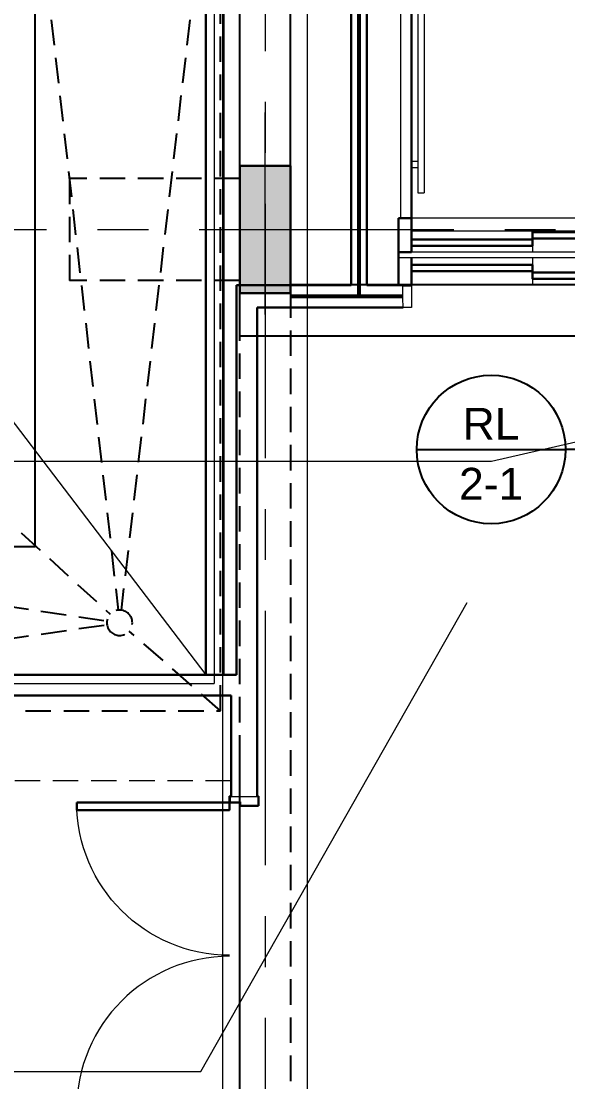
# Model space of a CAD drawing. Header units: inches. Extents: x -26500 to -19489, y -3216 to 2257.
# Drawn here: x -22198.5 to -22069.7, y 466.2 to 716.3 of the extents above; entities that cross this region are included whole.
import ezdxf
from ezdxf.enums import TextEntityAlignment as Align

# ---------------------------------------------------------------- set-up
doc = ezdxf.new("R2010")
doc.units = ezdxf.units.IN
doc.header["$LTSCALE"] = 48
doc.header["$MEASUREMENT"] = 0
for name, pattern in [('A113$0$CENTER', [2, 1.25, -0.25, 0.25, -0.25]), ('A113$0$DGN Style 4', [277.8352142897921, 138.8308378712265, -69.41541893561327, 0.1735385473390332, -69.41541893561327]), ('A113$0$HIDDEN2', [0.1875, 0.125, -0.0625]), ('NB - PH Mezzanine_plan$0$HIDDEN2', [0.1875, 0.125, -0.0625])]:
    doc.linetypes.add(name, pattern=pattern)
for name, color, linetype in [('A113$0$A-ANNO-IDEN', 8, 'Continuous'), ('A113$0$A-ANNO-PATT-13-14', 8, 'Continuous'), ('A113$0$A-COLS-13-14', 8, 'Continuous'), ('A113$0$A-COLS-COLS13-14', 8, 'Continuous'), ('A113$0$A-DOOR', 8, 'Continuous'), ('A113$0$A-DOOR-FRAM', 8, 'Continuous'), ('A113$0$A-FLOR-EVTR', 8, 'Continuous'), ('A113$0$A-FLOR-OPN-TO-BELOW', 8, 'Continuous'), ('A113$0$A-FLOR-OVHD', 8, 'A113$0$HIDDEN2'), ('A113$0$A-FLOR-SLAB', 8, 'Continuous'), ('A113$0$A-GRID-GRDP0-15', 8, 'Continuous'), ('A113$0$A-WALL-FIRE', 8, 'Continuous'), ('A113$0$A-WALL-FULL-INTR', 8, 'Continuous'), ('A113$0$S-BEAM', 8, 'Continuous'), ('NB - PH Mezzanine_plan$0$stcbeams', 1, 'NB - PH Mezzanine_plan$0$HIDDEN2'), ('NB - PH Mezzanine_plan$0$STCCOLS1', 1, 'NB - PH Mezzanine_plan$0$HIDDEN2'), ('NB - PH Mezzanine_plan$0$STRFDRAIN', 1, 'NB - PH Mezzanine_plan$0$HIDDEN2'), ('P-Anno @ 96', 6, 'Continuous'), ('P-Text', 6, 'Continuous'), ('XREF', 7, 'Continuous')]:
    doc.layers.add(name, color=color, linetype=linetype)
doc.styles.add('MAMEP ANNO', font='arial.ttf', dxfattribs={"height": 0.078125})
doc.styles.get("Standard").update_dxf_attribs({"font": 'simplex.shx'})
doc.dimstyles.new('STANDARD$7', dxfattribs={"dimtxt": 0.18, "dimasz": 0.125, "dimexe": 0.18, "dimexo": 0.06, "dimgap": 0.09, "dimtad": 0, "dimtih": 1, "dimtoh": 1, "dimdec": 4, "dimzin": 0, "dimdsep": 46, "dimtxsty": 'Standard', "dimcen": 0.09, "dimadec": 0, "dimazin": 0, "dimtfac": 1, "dimtdec": 4, "dimtofl": 0, "dimtmove": 0, "dimatfit": 3, "dimfxl": 1, "dimtolj": 1, "dimtzin": 0, "dimarcsym": 0})

# ---------------------------------------------------------------- blocks, each defined once
blk = doc.blocks.new('A113$0$72dr478_3')
at = {"layer": 'A113$0$A-DOOR', "linetype": 'Continuous', "lineweight": 0, "extrusion": (0, 0, -1)}
blk.add_arc((6.872777376676822, -1.500570080817397), 35.99999999999905, 269.9999999999999, 359.9999999999999, dxfattribs=at)
at = {"layer": 'A113$0$A-DOOR', "linetype": 'Continuous', "lineweight": 0}
blk.add_arc((-6.872777376676822, -73.75166016132397), 35.99999999999905, 89.9999999999998, 179.9999999999998, dxfattribs=at)
at = {"layer": 'A113$0$A-DOOR', "linetype": 'Continuous', "lineweight": 30}
for points in [[(-42.87277737991099, -1.500570102795223), (-42.87277737991099, -3.250570102795223), (-6.872777379910985, -3.250570102795223), (-6.872777379910985, -1.500570102795223)], [(-42.87277737991099, -73.7516601393462), (-42.87277737991099, -72.0016601393462), (-6.872777379910985, -72.0016601393462), (-6.872777379910985, -73.7516601393462)]]:
    blk.add_3dface(points, dxfattribs=at)
at = {"layer": 'A113$0$A-DOOR-FRAM', "linetype": 'Continuous', "lineweight": 30}
for p, q in [((-6.872956450868514, 2.705071642594703e-05), (-6.872956450868514, -1.500957201252049)), ((-6.872956450868514, 2.705071642594703e-05), (-6.497956450868514, 2.705071642594703e-05)), ((0, 0), (-0.375, 0)), ((0, -2.251476377952713), (0, 0)), ((-6.872956450868514, -1.500957201252049), (-4.450712356378062, -1.500957201252049)), ((-4.450712356378062, -1.500957201252049), (-4.450712356378062, -2.251449327236287)), ((-4.450712356378062, -2.251449327236287), (0, -2.251476377952713)), ((-6.872956450868514, -75.25225729285785), (-6.872956450868514, -73.75127304088932)), ((-6.872956450868514, -73.75127304088932), (-4.450712356378062, -73.75127304088932)), ((-4.450712356378062, -73.75127304088932), (-4.450712356378062, -73.00078091490508)), ((-4.450712356378062, -73.00078091490508), (0.0003705967319547199, -73.00078091490508)), ((0.0003705967319547199, -73.00078091490508), (0.0003705967319547199, -75.25225729285785)), ((-6.872956450868514, -75.25225729285785), (-6.497956450868514, -75.25225729285785)), ((0.0003705967319547199, -75.25225729285785), (-0.3746294032680453, -75.25225729285785))]:
    blk.add_line(p, q, dxfattribs=at)
at = {"layer": 'A113$0$A-DOOR-FRAM', "linetype": 'Continuous', "lineweight": 13}
for p, q in [((-6.497956450868514, 2.705071642594703e-05), (-6.497956450868514, -0.1500713744803761)), ((-0.375, -0.1500984251968021), (-0.375, 0)), ((-6.722858025670575, -0.1500713744803761), (-6.722858025670575, -1.350858776055247)), ((-6.722858025670575, -0.1500713744803761), (-6.497956450868514, -0.1500713744803761)), ((-6.722858025670575, -1.350858776055247), (-4.300613931183761, -1.350858776055247)), ((-4.300613931183761, -1.350858776055247), (-4.300613931183761, -2.101350902039485)), ((-4.300613931183761, -2.101350902039485), (-0.1500984251979389, -2.101377952755911)), ((-0.1500984251979389, -0.1500984251968021), (-0.375, -0.1500984251968021)), ((-0.1500984251979389, -2.101377952755911), (-0.1500984251979389, -0.1500984251968021)), ((-6.722858025670575, -75.10215886766099), (-6.722858025670575, -73.90137146608618)), ((-6.722858025670575, -73.90137146608618), (-4.300613931183761, -73.90137146608618)), ((-4.300613931183761, -73.90137146608618), (-4.300613931183761, -73.15087934010194)), ((-4.300613931183761, -73.15087934010194), (-0.1497278284623462, -73.15087934010194)), ((-0.1497278284623462, -73.15087934010194), (-0.1497278284623462, -75.10215886766099)), ((-6.722858025670575, -75.10215886766099), (-6.497956450868514, -75.10215886766099)), ((-6.497956450868514, -75.25225729285785), (-6.497956450868514, -75.10215886766099)), ((-0.1497278284623462, -75.10215886766099), (-0.3746294032680453, -75.10215886766099)), ((-0.3746294032680453, -75.10215886766099), (-0.3746294032680453, -75.25225729285785))]:
    blk.add_line(p, q, dxfattribs=at)
blk = doc.blocks.new('A113$0$elev_sevr_5000_plan_1')
at = {"layer": 'A113$0$A-DOOR-FRAM', "linetype": 'Continuous', "lineweight": 13}
for p, q in [((-96.5150237838352, -124.1719863138705), (-96.5150237838352, -121.0469863138705)), ((-94.5150237838352, -121.0469863138705), (-94.49572407455344, -126.3172235689772)), ((-40.5150237838352, -121.0469863138704), (-40.49572407455344, -126.3172235689771)), ((-40.5150237838352, -121.0469863138704), (-38.5150237838352, -121.0469863138704)), ((-38.5150237838352, -121.0469863138704), (-38.5150237838352, -124.1719863138704)), ((-96.49572407455344, -126.3172235689772), (-96.5150237838352, -124.1719863138705)), ((-38.49572407455344, -126.3172235689771), (-38.5150237838352, -124.1719863138704)), ((-94.49572407455344, -126.3172235689772), (-96.49572407455344, -126.3172235689772)), ((-40.49572407455344, -126.3172235689771), (-38.49572407455344, -126.3172235689771))]:
    blk.add_line(p, q, dxfattribs=at)
at = {"layer": 'A113$0$A-DOOR-FRAM', "linetype": 'Continuous', "lineweight": 40}
blk.add_line((-94.5150237838352, -121.0469863138705), (-96.5150237838352, -121.0469863138705), dxfattribs=at)
at = {"layer": 'A113$0$A-FLOR-EVTR', "linetype": 'Continuous', "lineweight": 30}
for p, q in [((-23.5176894201868, -3.27239676823126), (-94.5176894201868, -3.272396768231374)), ((-94.5150237838352, -105.296986328985), (-94.5176894201868, -3.272396768231374)), ((-27.5176894201868, -4.77239676823126), (-27.5176894201868, -6.27239676823126)), ((-23.5150237838352, -105.2969863289849), (-23.5176894201868, -3.27239676823126)), ((-94.5150237838352, -105.296986328985), (-97.60429730067335, -105.296986328985)), ((-97.60429730067335, -113.296986328985), (-97.60429730067335, -105.296986328985)), ((-94.5150237838352, -113.296986328985), (-94.5150237838352, -105.296986328985)), ((-40.5150237838352, -108.2969863289849), (-40.5150237838352, -105.2969863289849)), ((-23.5150237838352, -105.2969863289849), (-40.5150237838352, -105.2969863289849)), ((-40.5150237838352, -108.2969863289849), (-40.5150237838352, -106.2969863289849)), ((-40.5150237838352, -108.2969863289849), (-38.68874425627655, -108.2969863289849)), ((-38.68874425627655, -108.2969863289849), (-38.68874425627655, -107.5469863289849)), ((-97.60429730067335, -113.0469863138705), (-97.60429730067335, -121.0469863138705)), ((-94.5150237838352, -113.296986328985), (-97.60429730067335, -113.296986328985)), ((-94.5150237838352, -114.5469863138705), (-94.5150237838352, -121.0469863138705)), ((-40.5150237838352, -118.0469863138704), (-40.5150237838352, -121.0469863138704)), ((-40.5150237838352, -118.0469863138704), (-40.5150237838352, -120.0469863138704)), ((-94.5150237838352, -121.0469863138705), (-97.60429730067335, -121.0469863138705)), ((-40.5150237838352, -120.0469862987561), (-38.68874425627655, -120.0469862987561)), ((-38.68874425627655, -120.0469862987561), (-38.68874425627655, -121.0469863138704))]:
    blk.add_line(p, q, dxfattribs=at)
at = {"layer": 'A113$0$A-FLOR-EVTR', "linetype": 'Continuous', "lineweight": 0}
for p, q in [((-27.5176894201868, -4.77239676823126), (-90.5176894201868, -4.772396768231374)), ((-90.5176894201868, -4.772396768231374), (-90.5176894201868, -6.272396768231374)), ((-84.7676894201868, -3.272396768231374), (-84.7676894201868, -4.772396768231374)), ((-83.2676894201868, -3.272396768231374), (-83.2676894201868, -4.772396768231374)), ((-35.2676894201868, -3.27239676823126), (-35.2676894201868, -4.77239676823126)), ((-33.7676894201868, -3.27239676823126), (-33.7676894201868, -4.77239676823126)), ((-93.0176894201868, -7.272396768231374), (-91.5176894201868, -7.272396768231374)), ((-93.0176894201868, -7.272396768231374), (-93.0150237838352, -99.29698632898499)), ((-91.5176894201868, -7.272396768231374), (-91.5150237838352, -99.29698632898499)), ((-27.5176894201868, -6.27239676823126), (-90.5176894201868, -6.272396768231374)), ((-25.0176894201868, -7.27239676823126), (-26.5176894201868, -7.27239676823126)), ((-26.5176894201868, -7.27239676823126), (-26.5150237838352, -99.29698632898487)), ((-25.0176894201868, -7.27239676823126), (-25.0150237838352, -99.29698632898487)), ((-94.5176894201868, -13.52239676823137), (-93.0176894201868, -13.52239676823137)), ((-23.5176894201868, -13.52239676823126), (-25.0176894201868, -13.52239676823126)), ((-94.5176894201868, -15.02239676823137), (-93.0176894201868, -15.02239676823137)), ((-23.5176894201868, -15.02239676823126), (-25.0176894201868, -15.02239676823126)), ((-6.005262667840725, -36.78862017213817), (-7.257723297760094, -36.78812804615393)), ((-6.005262667840725, -36.78862017213817), (-4.867959518232965, -36.78812804615393)), ((-6.005262667840725, -39.74728158946095), (-6.005262667840725, -36.78862017213817)), ((-9.989022510359064, -78.66214379418545), (-9.988530384376645, -39.74678946347672)), ((-9.988530384376645, -39.74678946347672), (-2.023963455241756, -39.74678946347672)), ((-2.023963455241756, -39.74678946347672), (-2.023471329259337, -78.66362017213817)), ((-8.395518573353911, -72.74580521150824), (-8.394534321385436, -46.34619891229568)), ((-8.394534321385436, -46.34619891229568), (-3.615991014296014, -46.34669103827991)), ((-3.615991014296014, -46.34669103827991), (-3.615991014296014, -72.74580521150824)), ((-94.5150237838352, -52.53469154860818), (-93.0150237838352, -52.53469154860818)), ((-94.5150237838352, -54.03469154860818), (-93.0150237838352, -54.03469154860818)), ((-23.5150237838352, -52.53469154860807), (-25.0150237838352, -52.53469154860807)), ((-23.5150237838352, -54.03469154860807), (-25.0150237838352, -54.03469154860807)), ((-3.615991014296014, -72.74580521150824), (-8.395518573353911, -72.74580521150824)), ((-2.023471329259337, -78.66362017213817), (-9.989022510359064, -78.66214379418545)), ((-6.005262667840725, -81.62129733749248), (-6.005754793823144, -78.66312804615393)), ((-6.005262667840725, -81.62129733749248), (-7.257723297760094, -81.62080521150824)), ((-6.005262667840725, -81.62129733749248), (-4.867959518232965, -81.62080521150824)), ((-94.5150237838352, -91.79698632898499), (-93.0150237838352, -91.79698632898499)), ((-23.5150237838352, -91.79698632898487), (-25.0150237838352, -91.79698632898487)), ((-94.5150237838352, -93.29698632898499), (-93.0150237838352, -93.29698632898499)), ((-23.5150237838352, -93.29698632898487), (-25.0150237838352, -93.29698632898487)), ((-93.0150237838352, -99.29698632898499), (-91.5150237838352, -99.29698632898499)), ((-25.0150237838352, -99.29698632898487), (-26.5150237838352, -99.29698632898487)), ((-97.01521542768751, -105.296986328985), (-94.5150237838352, -105.296986328985)), ((-40.5150237838352, -105.2969863289849), (-94.5150237838352, -105.296986328985)), ((-8.623045437369, -107.4997422344967), (-40.5150237838352, -107.4997422344967)), ((-8.623045437369, -107.4997422344967), (-8.623045437369, -113.2969863289849)), ((-40.5150237838352, -108.2969863289849), (-94.5150237838352, -108.296986328985)), ((-7.731067090920988, -109.1094863289849), (-9.515023783835204, -109.1094863289849)), ((-7.731067090920988, -109.4844863289849), (-9.515023783835204, -109.4844863289849)), ((-7.690875039796083, -109.1094863289849), (-7.690875039796083, -111.2344863289849)), ((-66.0150237838352, -111.796986328985), (-66.0150237838352, -113.296986328985)), ((-7.731067090920988, -110.8594863289849), (-9.515023783835204, -110.8594863289849)), ((-7.731067090920988, -111.2344863289849), (-9.515023783835204, -111.2344863289849)), ((-97.60429730067335, -114.546986328985), (-8.623045437365363, -114.5469863289849)), ((-8.623045437369, -113.2969863289849), (-94.5150237838352, -113.296986328985)), ((-66.0150237838352, -114.5469863138705), (-66.0150237838352, -116.2969863138705)), ((-8.623045437365363, -114.5469863289849), (-8.623045437365363, -121.0469863289848)), ((-66.0150237838352, -119.5469863138705), (-66.0150237838352, -121.0469863138705)), ((-7.731067090920988, -118.1094863289849), (-9.515023783835204, -118.1094863289849)), ((-7.731067090920988, -118.4844863289849), (-9.515023783835204, -118.4844863289849)), ((-7.731067090920988, -119.8594863289849), (-9.515023783835204, -119.8594863289849)), ((-7.731067090924626, -118.1094863289849), (-7.731067090924626, -120.2344863289849)), ((-97.01521542768751, -121.0469863138705), (-94.5150237838352, -121.0469863138705)), ((-40.5150237838352, -121.0469863138704), (-94.5150237838352, -121.0469863138705)), ((-7.731067090920988, -120.2344863289849), (-9.515023783835204, -120.2344863289849))]:
    blk.add_line(p, q, dxfattribs=at)
at = {"layer": 'A113$0$A-FLOR-EVTR', "linetype": 'A113$0$DGN Style 4', "lineweight": 0}
blk.add_line((-6.006309894273727, -93.62144190991876), (-6.006309894273727, -24.78827261858009), dxfattribs=at)
at = {"layer": 'A113$0$A-FLOR-EVTR', "linetype": 'Continuous', "lineweight": 0, "flags": 128}
blk.add_lwpolyline([(-97.01521542768751, -105.296986328985), (-97.0176894201868, -2.022396768231374), (-21.0176894201868, -2.02239676823126), (-21.0150237838352, -107.4997422344967)], dxfattribs=at)
at = {"layer": 'A113$0$A-FLOR-EVTR', "linetype": 'Continuous', "lineweight": 13, "flags": 128}
blk.add_lwpolyline([(-5.839563527842984e-06, -83.2053709799776), (-16.00620665400129, -83.20538104267598), (-16.00623682707374, -35.20538104267598), (-3.60276571882423e-05, -35.2053709799776)], dxfattribs=at)
at = {"layer": 'A113$0$A-FLOR-EVTR', "linetype": 'Continuous', "lineweight": 30, "flags": 128}
for points in [[(-101.0150237838352, -56.26106950136409), (-101.0150237838352, -53.26106950136409), (-100.6400237838352, -53.26106950136409), (-100.6400237838352, -54.57356950136409), (-98.0150237838352, -54.57356950136409), (-98.0150237838352, -54.94856950136409), (-100.6400237838352, -54.94856950136409), (-100.6400237838352, -56.26106950136409), (-101.0150237838352, -56.26106950136409)], [(-16.0150237838352, -56.26106950136398), (-16.0150237838352, -53.26106950136398), (-16.3900237838352, -53.26106950136398), (-16.3900237838352, -54.57356950136398), (-19.0150237838352, -54.57356950136398), (-19.0150237838352, -54.94856950136398), (-16.3900237838352, -54.94856950136398), (-16.3900237838352, -56.26106950136398), (-16.0150237838352, -56.26106950136398)]]:
    blk.add_lwpolyline(points, close=True, dxfattribs=at)
at = {"layer": 'A113$0$A-FLOR-EVTR', "linetype": 'Continuous', "lineweight": 30}
for points in [[(-40.5150237838352, -110.0469863289849), (-66.0150237838352, -110.046986328985), (-66.0150237838352, -108.546986328985), (-40.5150237838352, -108.5469863289849)], [(-66.0150237838352, -111.796986328985), (-94.5150237838352, -111.796986328985), (-94.5150237838352, -110.296986328985), (-66.0150237838352, -110.296986328985)], [(-66.0150237838352, -116.2969863138705), (-94.5150237838352, -116.2969863138705), (-94.5150237838352, -117.7969863138705), (-66.0150237838352, -117.7969863138705)], [(-40.5150237838352, -118.0469863138704), (-66.0150237838352, -118.0469863138705), (-66.0150237838352, -119.5469863138705), (-40.5150237838352, -119.5469863138704)]]:
    blk.add_3dface(points, dxfattribs=at)
at = {"layer": 'A113$0$A-WALL-FULL-INTR', "linetype": 'Continuous', "lineweight": 30}
for p, q in [((-104.9997388562188, -0.04674528884993379), (-104.999894188426, -84.05002885448596)), ((-104.9997388562188, -0.04674528884993379), (-104.9997388586598, -121.0469863138705)), ((-104.9966355015385, -0.04674520591561304), (0, -0.04393926457225916)), ((0, -0.04393926457225916), (5.83859218750149e-08, -121.0469863138704)), ((-96.5150237838352, -121.0469863138705), (-104.9997388586598, -121.0469863138705)), ((-38.5150237838352, -121.0469863138704), (0.003103473893133923, -121.0469863138704)), ((-11.99186484291204, -121.0469863138704), (5.83859218750149e-08, -121.0469863138704))]:
    blk.add_line(p, q, dxfattribs=at)
blk = doc.blocks.new('A113')
at = {"layer": 'A113$0$A-ANNO-IDEN', "lineweight": 0, "transparency": 33554687}
for p, q in [((-22087.69930136245, 612.5286822841166), (-21924.46743215757, 650.017969653892)), ((-22183.98374329061, 612.5286822841166), (-22087.69930136245, 612.5286822841166))]:
    blk.add_line(p, q, dxfattribs=at)
at = {"layer": 'A113$0$A-ANNO-IDEN', "lineweight": 13, "transparency": 33554687}
blk.add_line((-22390.51607917691, 612.5286822841166), (-22183.98374329061, 612.5286822841166), dxfattribs=at)
at = {"layer": 'A113$0$A-ANNO-IDEN', "lineweight": 0, "transparency": 33554687, "flags": 128}
blk.add_lwpolyline([(-22249.08734012992, 468.6069177040944), (-22156.1908701171, 468.6069177040944), (-22093.44538155433, 579.1664245410751)], dxfattribs=at)
at = {"layer": 'A113$0$A-ANNO-PATT-13-14', "lineweight": 30, "transparency": 33554687, "extrusion": (0, 0, -1)}
blk.add_solid([(22147.02361300735, 682.1543614164553, 4909.552277958322), (22135.02363097002, 682.1543614164553, 4909.552277958322), (22147.02361300735, 652.1543614164553, 4909.552277958322), (22135.02363097002, 652.1543614164553, 4909.552277958322)], dxfattribs=at)
at = {"layer": 'A113$0$A-COLS-13-14', "lineweight": 0, "transparency": 33554687}
blk.add_line((-22141.02362198868, 647.1348721876224, 1992.754061503529), (-22141.02362198868, 694.7179534647014, 1992.754061503529), dxfattribs=at)
at = {"layer": 'A113$0$A-COLS-COLS13-14', "lineweight": 0, "transparency": 33554687}
for p, q in [((-22141.02362198868, 647.1348721876224, -4909.552277958322), (-22141.02362198868, 694.7179534647014, -4909.552277958322)), ((-22153.18579882853, 667.1543614164553, -4909.552277958322), (-22125.319364863, 667.1543614164553, -4909.552277958322)), ((-22152.43579882853, 667.1543614164568, -4909.552277958322), (-22124.569364863, 667.1543614164568, -4909.552277958322))]:
    blk.add_line(p, q, dxfattribs=at)
at = {"layer": 'A113$0$A-COLS-COLS13-14', "lineweight": 30, "transparency": 33554687}
blk.add_3dface([(-22147.02361300735, 652.1543614164553, -4909.552277958322), (-22135.02363097001, 652.1543614164553, -4909.552277958322), (-22135.02363097001, 682.1543614164553, -4909.552277958322), (-22147.02361300735, 682.1543614164553, -4909.552277958322)], dxfattribs=at)
at = {"layer": 'A113$0$A-FLOR-OPN-TO-BELOW', "lineweight": 0, "transparency": 33554687, "elevation": 1992.754061503529, "flags": 128}
blk.add_lwpolyline([(-22487.99352815091, 996.2051457633562), (-22471.97980778475, 978.390773789287), (-22155.03045596873, 562.1218110416762)], dxfattribs=at)
at = {"layer": 'A113$0$A-FLOR-OVHD', "lineweight": 13, "transparency": 33554687}
blk.add_line((-22149.06582367323, 537.1630681715372, 1992.754061503529), (-22490.02409456466, 537.1630681715374, 1992.754061503529), dxfattribs=at)
at = {"layer": 'A113$0$A-FLOR-SLAB', "lineweight": 0, "transparency": 33554687}
for p in [(-22153.02300366096, 998.2051464486536, 1992.754061503529), (-22489.99353748571, 560.1222885386452, 1992.754061503529)]:
    blk.add_line(p, (-22153.02187557688, 560.1222885386452, 1992.754061503529), dxfattribs=at)
at = {"layer": 'A113$0$A-GRID-GRDP0-15', "linetype": 'A113$0$CENTER', "lineweight": 0, "transparency": 33554687}
for p, q in [((-22141.02362203524, 2113.236184360886), (-22141.02362198513, -676.9042077866469)), ((-23884.56308005413, 667.1574136608538), (-20368.73170798977, 667.1574136608538))]:
    blk.add_line(p, q, dxfattribs=at)
at = {"layer": 'A113$0$A-WALL-FIRE', "lineweight": 53, "transparency": 33554687}
for p, q in [((-22118.91113354782, 651.3996378625947, 1992.754061503529), (-22118.91113667153, 776.9229407012061, 1992.754061503529)), ((-22135.02363097002, 651.3996378625947, 1992.754061503529), (-22108.54883723566, 651.3996378625947, 1992.754061503529))]:
    blk.add_line(p, q, dxfattribs=at)
at = {"layer": 'A113$0$A-WALL-FULL-INTR', "lineweight": 0, "transparency": 33554687}
blk.add_line((-22150.78160708454, 1009.148869292181, 1992.754061503529), (-22150.7804559687, 562.1218044896261, 1992.754061503529), dxfattribs=at)
at = {"layer": 'A113$0$A-WALL-FULL-INTR', "lineweight": 30, "transparency": 33554687}
for p, q in [((-22155.0315733515, 996.0488942780672, 1992.754061503529), (-22155.03045596873, 562.1218110416762, 1992.754061503529)), ((-22120.78872088255, 775.0450157891942, 1992.754061503529), (-22120.79138690696, 654.0448751177012, 1992.754061503529)), ((-22147.81492170618, 654.0441529378588, 1992.754061503529), (-22147.81691421603, 562.1217991500266, 1992.754061503529)), ((-22147.81492170618, 654.0441529378588, 1992.754061503529), (-22120.79138690696, 654.0448751177012, 1992.754061503529)), ((-22142.94003550097, 648.7942965759152, 1992.754061503529), (-22142.94253750511, 533.366957768246, 1992.754061503529)), ((-22142.94000200041, 648.7942965768104, 1992.754061503529), (-22108.52972253961, 648.7952027987553, 1992.754061503529)), ((-22504.27482086869, 562.1223494573339, 1992.754061503529), (-22147.81691421603, 562.1217991500266, 1992.754061503529)), ((-22504.27482838427, 557.2473494573397, 1992.754061503529), (-22149.06758528811, 557.2468010781289, 1992.754061503529)), ((-22149.06549070303, 533.3669577805539, 1992.754061503529), (-22149.06758528811, 557.2468010781289, 1992.754061503529))]:
    blk.add_line(p, q, dxfattribs=at)
at = {"layer": 'A113$0$A-WALL-FULL-INTR', "lineweight": 13, "transparency": 33554687}
blk.add_line((-22142.94253750511, 533.3669577661792, 1992.754061503529), (-22149.06549070303, 533.3669577805539, 1992.754061503529), dxfattribs=at)
at = {"layer": 'A113$0$S-BEAM', "lineweight": 0, "transparency": 33554687}
for p, q in [((-22151.01288238723, 379.1574136608537, 1992.754061503529), (-22151.02617515954, 1009.16966543879, 1992.754061503529)), ((-22131.02265225614, 379.1574136608538, 1992.754061503529), (-22131.02265225616, 1009.16966543879, 1992.754061503529))]:
    blk.add_line(p, q, dxfattribs=at)
at = {"layer": 'A113$0$A-DOOR', "lineweight": 0, "transparency": 33554687}
blk.add_blockref('A113$0$72dr478_3', (-22142.56753425216, 533.5170291550343, 1992.754061503529), dxfattribs=at)
at = {"layer": 'A113$0$A-WALL-FULL-INTR', "lineweight": 30, "transparency": 33554687}
blk.add_blockref('A113$0$elev_sevr_5000_plan_1', (-22012.03381345182, 775.0918614315717, 1992.754061503529), dxfattribs=at)
blk = doc.blocks.new('NB - PH Mezzanine_plan')
at = {"layer": 'NB - PH Mezzanine_plan$0$stcbeams', "linetype": 'Continuous', "transparency": 33554687}
for p, q in [((-22147.02728863395, 682.1543614164552), (-22147.02359356106, 888.1630713492)), ((-22135.02728863202, 682.1543614164552), (-22135.02359356299, 888.1628561113362)), ((-22147.02849154743, 642.0866928172161), (-22147.02849154743, 652.1543614164552)), ((-22147.02849154743, 379.1574136618577), (-22147.02849154743, 541.9166567239779))]:
    blk.add_line(p, q, dxfattribs=at)
at = {"layer": 'NB - PH Mezzanine_plan$0$stcbeams', "transparency": 33554687}
for p, q in [((-22147.02849154743, 679.154361416457), (-22187.15495940232, 679.1543614164572)), ((-22187.15495940232, 679.1543614164572), (-22187.15495940232, 655.1543614164572)), ((-22147.02849154743, 655.154361416457), (-22187.15495940232, 655.1543614164572)), ((-22147.02849154743, 541.9166567239779), (-22147.02849154743, 652.1543614164552)), ((-22135.03506174732, 652.3418614164556), (-22135.03705222565, 379.1574136608538))]:
    blk.add_line(p, q, dxfattribs=at)
at = {"layer": 'NB - PH Mezzanine_plan$0$stcbeams', "linetype": 'Continuous', "transparency": 33554687}
blk.add_lwpolyline([(-22447.78247699055, 964.853338447288), (-22195.28247699055, 964.853338447288), (-22195.28247699055, 592.3533384472876), (-22447.78247699055, 592.3533384472876)], close=True, dxfattribs=at)
for points in [[(-22024.02362201141, 654.0865623141395), (-22135.02850951009, 654.0865623141395)], [(-22147.02849154743, 642.0866928172161), (-22012.02362201141, 642.0864828668674)]]:
    blk.add_lwpolyline(points, dxfattribs=at)
at = {"layer": 'NB - PH Mezzanine_plan$0$STCCOLS1', "transparency": 33554687}
blk.add_lwpolyline([(-22135.02850951009, 652.1543614164552), (-22147.02849154743, 652.1543614164552), (-22147.02849154743, 682.1543614164552), (-22135.02850951009, 682.1543614164552)], close=True, dxfattribs=at)
at = {"layer": 'NB - PH Mezzanine_plan$0$STRFDRAIN', "transparency": 33554687}
for p, q in [((-22151.52360762694, 553.6701374861957, 5.445425733176259e-05), (-22151.52361305627, 1004.671952048209, -4.951183214726339e-07)), ((-22198.52392585986, 779.1713454184113), (-22175.67385195915, 577.3971370875925)), ((-22151.52361898187, 779.1713454184103), (-22174.98971365449, 577.3961065218878)), ((-22318.52389414139, 595.6034218775488), (-22178.30396014825, 574.8553146641731)), ((-22198.52392585986, 595.6034218775501), (-22177.55097280415, 576.4398268275703)), ((-22318.5238941414, 553.6709869048926), (-22178.30527373343, 573.9860382492884)), ((-22151.52361901973, 553.6712583405008), (-22173.07425723502, 572.4455851190165)), ((-22485.5149245653, 553.6706707625051, 5.44539529100283e-05), (-22151.52359944396, 553.6701374861827, 5.44539529100283e-05))]:
    blk.add_line(p, q, dxfattribs=at)
at = {"layer": 'NB - PH Mezzanine_plan$0$STRFDRAIN', "transparency": 33554687, "extrusion": (0, 0, -1)}
blk.add_circle((22175.33627243974, 574.4161909176526), 3, dxfattribs=at)
blk = doc.blocks.new('Symbol-RiserTag-Anno')
at = {"color": 0, "linetype": 'ByBlock'}
blk.add_line((-0.1824420399216882, 0), (0.1824420399216881, 0), dxfattribs=at)
blk.add_circle((0, 0), 0.1824420399216882, dxfattribs=at)
at = {"color": 0, "linetype": 'ByBlock', "style": 'MAMEP ANNO'}
for tag, p in [('SYSTEM', (-1.110223024625157e-16, 0.06314984752857122)), ('NUMBER', (0, -0.08365129203642871))]:
    blk.add_attdef(tag, text='', height=0.078125, dxfattribs=at).set_placement(p, align=Align.MIDDLE)

msp = doc.modelspace()

# ---------------------------------------------------------------- block references
at = {"layer": 'P-Anno @ 96', "xscale": 96, "yscale": 96, "zscale": 96}
msp.add_blockref('Symbol-RiserTag-Anno', (-22087.77312486045, 615.2831049118377, 0.007381889778446015), dxfattribs=at).add_auto_attribs({'SYSTEM': 'RL', 'NUMBER': '2-1'})
at = {"layer": 'XREF'}
for name in ['A113', 'NB - PH Mezzanine_plan']:
    msp.add_blockref(name, (0, 0), dxfattribs=at)

# ---------------------------------------------------------------- leaders
at = {"layer": 'P-Text'}
msp.add_leader([(-21999.14394105711, 657.941325950911, 0.007381889778446015), (-22044.68383374919, 615.2831049118377, 0.007381889778446015), (-22070.25868902797, 615.2831049118377, 0.007381889778446015)], dimstyle='STANDARD$7', override={"dimscale": 48}, dxfattribs=at)

doc.saveas('drawing.dxf')
